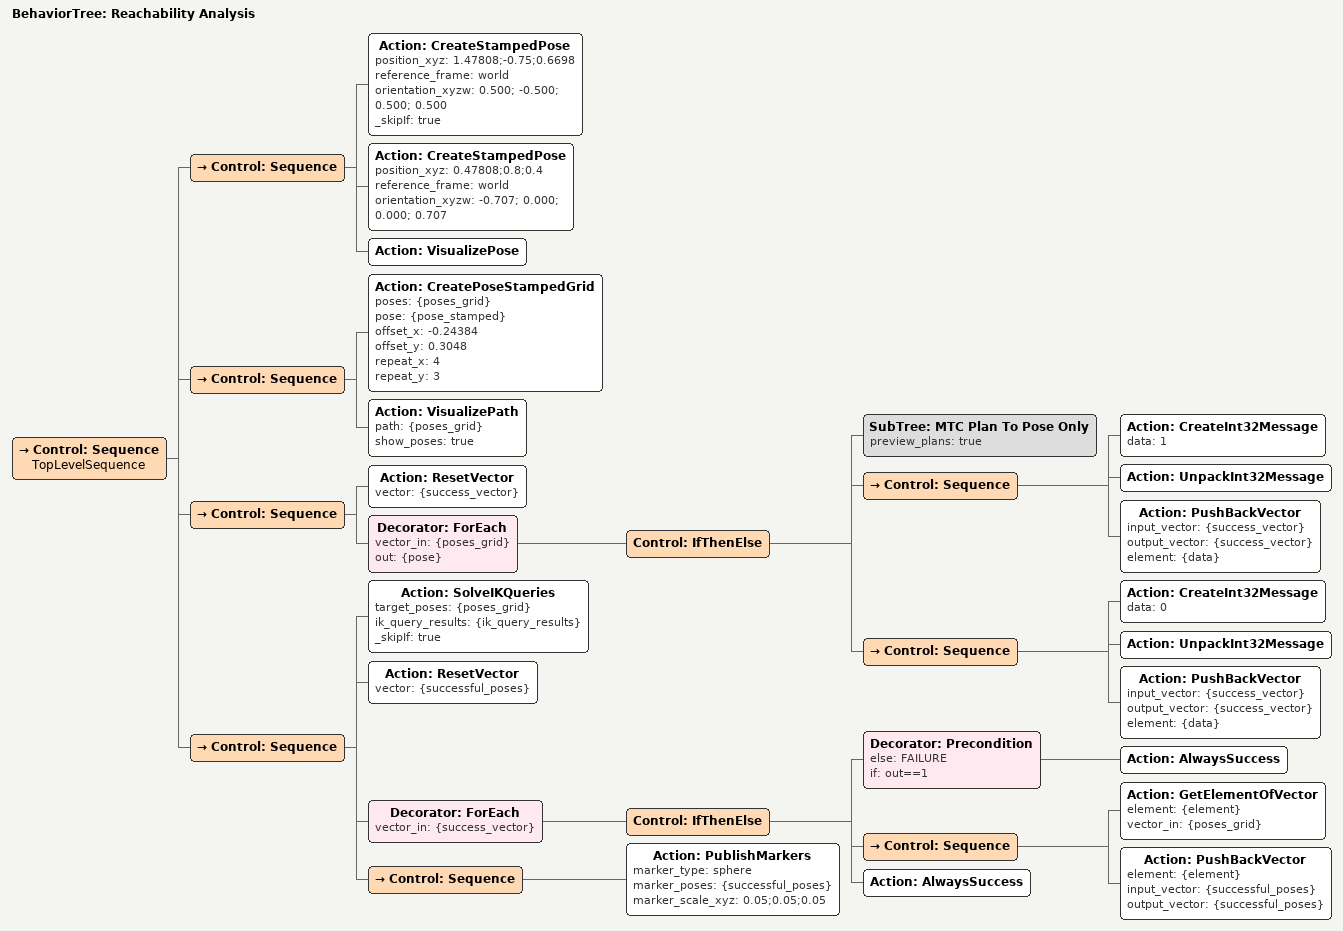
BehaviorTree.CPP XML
<?xml version="1.0" encoding="UTF-8" ?>
<root BTCPP_format="4" main_tree_to_execute="Reachability Analysis">
  <BehaviorTree ID="Reachability Analysis" _description="">
    <Control ID="Sequence" name="TopLevelSequence">
      <Control ID="Sequence">
        <Action
          ID="CreateStampedPose"
          position_xyz="1.47808;-0.75;0.6698"
          reference_frame="world"
          orientation_xyzw="0.500; -0.500; 0.500; 0.500"
          _skipIf="true"
        />
        <Action
          ID="CreateStampedPose"
          position_xyz="0.47808;0.8;0.4"
          reference_frame="world"
          orientation_xyzw="-0.707; 0.000; 0.000; 0.707"
        />
        <Action ID="VisualizePose" />
      </Control>
      <Control ID="Sequence">
        <Action
          ID="CreatePoseStampedGrid"
          poses="{poses_grid}"
          pose="{pose_stamped}"
          offset_x="-0.24384"
          offset_y="0.3048"
          repeat_x="4"
          repeat_y="3"
        />
        <Action ID="VisualizePath" path="{poses_grid}" show_poses="true" />
      </Control>
      <Control ID="Sequence">
        <Action ID="ResetVector" vector="{success_vector}" />
        <Decorator ID="ForEach" vector_in="{poses_grid}" out="{pose}">
          <Control ID="IfThenElse">
            <SubTree
              ID="MTC Plan To Pose Only"
              preview_plans="true"
            />
            <Control ID="Sequence">
              <Action ID="CreateInt32Message" data="1" />
              <Action ID="UnpackInt32Message" />
              <Action
                ID="PushBackVector"
                input_vector="{success_vector}"
                output_vector="{success_vector}"
                element="{data}"
              />
            </Control>
            <Control ID="Sequence">
              <Action ID="CreateInt32Message" data="0" />
              <Action ID="UnpackInt32Message" />
              <Action
                ID="PushBackVector"
                input_vector="{success_vector}"
                output_vector="{success_vector}"
                element="{data}"
              />
            </Control>
          </Control>
        </Decorator>
      </Control>
      <Control ID="Sequence">
        <Action
          ID="SolveIKQueries"
          target_poses="{poses_grid}"
          ik_query_results="{ik_query_results}"
          _skipIf="true"
        />
        <Action ID="ResetVector" vector="{successful_poses}" />
        <Decorator ID="ForEach" vector_in="{success_vector}">
          <Control ID="IfThenElse">
            <Decorator ID="Precondition" else="FAILURE" if="out==1">
              <Action ID="AlwaysSuccess" />
            </Decorator>
            <Control ID="Sequence">
              <Action
                ID="GetElementOfVector"
                element="{element}"
                vector_in="{poses_grid}"
              />
              <Action
                ID="PushBackVector"
                element="{element}"
                input_vector="{successful_poses}"
                output_vector="{successful_poses}"
              />
            </Control>
            <Action ID="AlwaysSuccess" />
          </Control>
        </Decorator>
        <Control ID="Sequence">
          <Action
            ID="PublishMarkers"
            marker_type="sphere"
            marker_poses="{successful_poses}"
            marker_scale_xyz="0.05;0.05;0.05"
          />
        </Control>
      </Control>
    </Control>
  </BehaviorTree>
</root>
